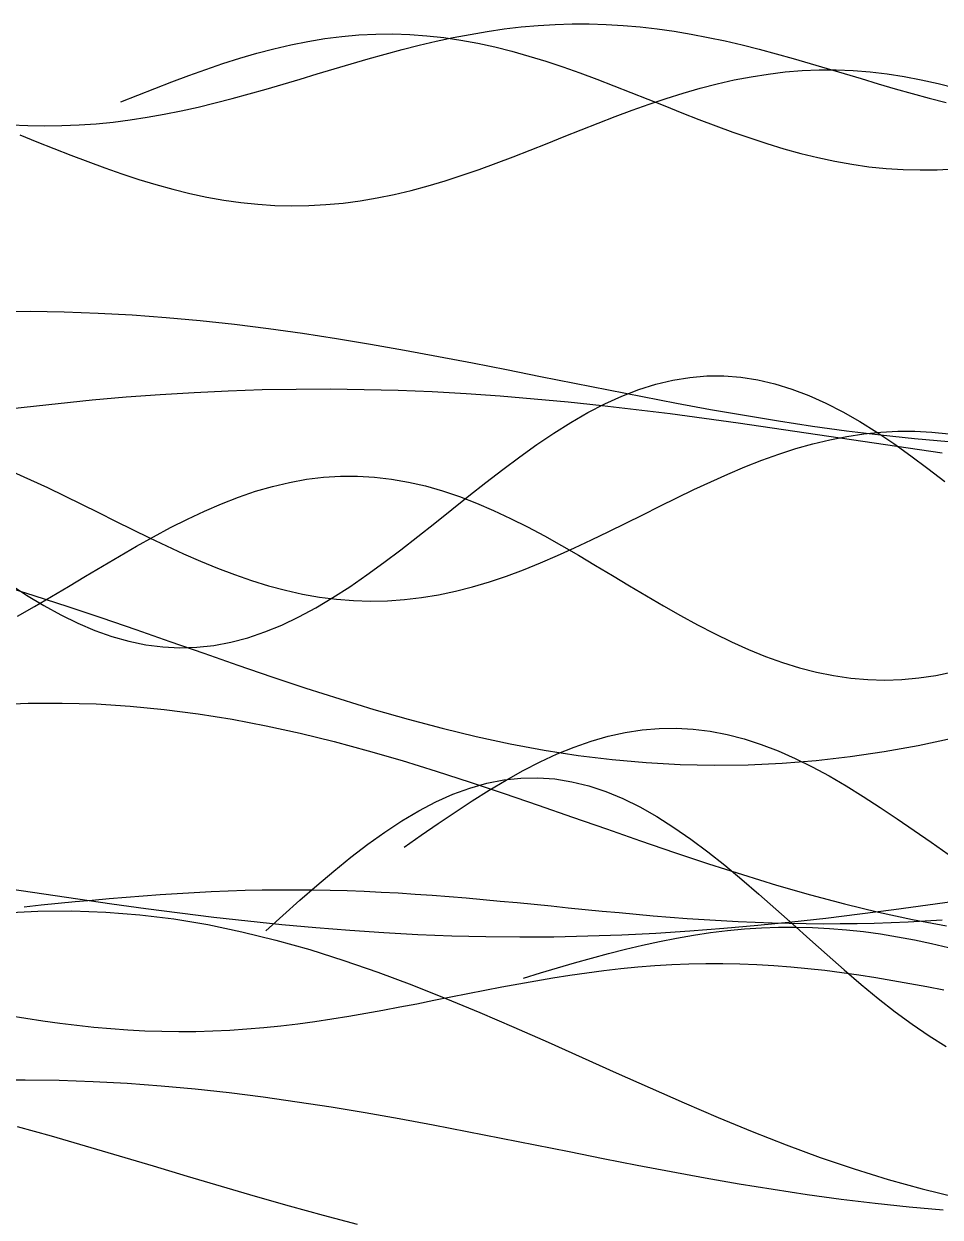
# Model space of a CAD drawing. Header units: metres. Extents: x -249 to 352, y -252 to 258.
# Drawn here: x -182.5 to -128.6, y 49.4 to 119.6 of the extents above; entities that cross this region are included whole.
import ezdxf

# ---------------------------------------------------------------- set-up
doc = ezdxf.new("R2010")
doc.units = ezdxf.units.M

msp = doc.modelspace()

# ---------------------------------------------------------------- linework, layer by layer
for p, q in [((-154.26, 119.31, -433.013), (-153.26, 119.428, -433.013)), ((-153.26, 119.428, -433.013), (-152.26, 119.518, -433.013)), ((-152.26, 119.518, -433.013), (-151.26, 119.578, -433.013)), ((-151.26, 119.578, -433.013), (-150.26, 119.61, -433.013)), ((-150.26, 119.61, -433.013), (-149.26, 119.611, -433.013)), ((-149.26, 119.611, -433.013), (-148.26, 119.582, -433.013)), ((-148.26, 119.582, -433.013), (-147.26, 119.524, -433.013)), ((-147.26, 119.524, -433.013), (-146.26, 119.436, -433.013)), ((-146.26, 119.436, -433.013), (-145.26, 119.32, -433.013)), ((-145.26, 119.32, -433.013), (-144.26, 119.178, -433.013)), ((-165.797, 118.582, -433.013), (-164.797, 118.746, -433.013)), ((-164.797, 118.746, -433.013), (-163.797, 118.872, -433.013)), ((-163.797, 118.872, -433.013), (-162.797, 118.959, -433.013)), ((-162.797, 118.959, -433.013), (-161.797, 119.008, -433.013)), ((-161.797, 119.008, -433.013), (-160.797, 119.016, -433.013)), ((-160.797, 119.016, -433.013), (-159.797, 118.984, -433.013)), ((-159.797, 118.984, -433.013), (-158.797, 118.913, -433.013)), ((-158.797, 118.913, -433.013), (-157.797, 118.803, -433.013)), ((-158.26, 118.585, -433.013), (-157.26, 118.801, -433.013)), ((-157.797, 118.803, -433.013), (-156.797, 118.655, -433.013)), ((-157.26, 118.801, -433.013), (-156.26, 118.995, -433.013)), ((-156.797, 118.655, -433.013), (-155.797, 118.47, -433.013)), ((-156.26, 118.995, -433.013), (-155.26, 119.165, -433.013)), ((-155.26, 119.165, -433.013), (-154.26, 119.31, -433.013)), ((-144.26, 119.178, -433.013), (-143.26, 119.009, -433.013)), ((-143.26, 119.009, -433.013), (-142.26, 118.817, -433.013)), ((-142.26, 118.817, -433.013), (-141.26, 118.603, -433.013)), ((-168.797, 117.887, -433.013), (-167.797, 118.151, -433.013)), ((-167.797, 118.151, -433.013), (-166.797, 118.383, -433.013)), ((-166.797, 118.383, -433.013), (-165.797, 118.582, -433.013)), ((-161.26, 117.828, -433.013), (-160.26, 118.096, -433.013)), ((-160.26, 118.096, -433.013), (-159.26, 118.349, -433.013)), ((-159.26, 118.349, -433.013), (-158.26, 118.585, -433.013)), ((-155.797, 118.47, -433.013), (-154.797, 118.252, -433.013)), ((-154.797, 118.252, -433.013), (-153.797, 118, -433.013)), ((-153.797, 118, -433.013), (-152.797, 117.719, -433.013)), ((-141.26, 118.603, -433.013), (-140.26, 118.369, -433.013)), ((-140.26, 118.369, -433.013), (-139.26, 118.117, -433.013)), ((-139.26, 118.117, -433.013), (-138.26, 117.85, -433.013)), ((-171.797, 116.935, -433.013), (-170.797, 117.276, -433.013)), ((-170.797, 117.276, -433.013), (-169.797, 117.594, -433.013)), ((-169.797, 117.594, -433.013), (-168.797, 117.887, -433.013)), ((-164.26, 116.964, -433.013), (-163.26, 117.259, -433.013)), ((-163.26, 117.259, -433.013), (-162.26, 117.549, -433.013)), ((-162.26, 117.549, -433.013), (-161.26, 117.828, -433.013)), ((-152.797, 117.719, -433.013), (-151.797, 117.411, -433.013)), ((-151.797, 117.411, -433.013), (-150.797, 117.08, -433.013)), ((-138.26, 117.85, -433.013), (-137.26, 117.571, -433.013)), ((-137.26, 117.571, -433.013), (-136.26, 117.283, -433.013)), ((-136.26, 117.283, -433.013), (-135.26, 116.987, -433.013)), ((-173.797, 116.2, -433.013), (-172.797, 116.575, -433.013)), ((-172.797, 116.575, -433.013), (-171.797, 116.935, -433.013)), ((-166.26, 116.365, -433.013), (-165.26, 116.664, -433.013)), ((-165.26, 116.664, -433.013), (-164.26, 116.964, -433.013)), ((-150.797, 117.08, -433.013), (-149.797, 116.727, -433.013)), ((-149.797, 116.727, -433.013), (-148.797, 116.358, -433.013)), ((-139.733, 116.504, -433.013), (-138.733, 116.661, -433.013)), ((-138.733, 116.661, -433.013), (-137.733, 116.78, -433.013)), ((-137.733, 116.78, -433.013), (-136.733, 116.861, -433.013)), ((-136.733, 116.861, -433.013), (-135.733, 116.903, -433.013)), ((-135.733, 116.903, -433.013), (-134.733, 116.905, -433.013)), ((-135.26, 116.987, -433.013), (-134.26, 116.688, -433.013)), ((-134.733, 116.905, -433.013), (-133.733, 116.866, -433.013)), ((-134.26, 116.688, -433.013), (-133.26, 116.388, -433.013)), ((-133.733, 116.866, -433.013), (-132.733, 116.788, -433.013)), ((-132.733, 116.788, -433.013), (-131.733, 116.672, -433.013)), ((-131.733, 116.672, -433.013), (-130.733, 116.518, -433.013)), ((-130.733, 116.518, -433.013), (-129.733, 116.327, -433.013)), ((-175.797, 115.417, -433.013), (-174.797, 115.812, -433.013)), ((-174.797, 115.812, -433.013), (-173.797, 116.2, -433.013)), ((-168.26, 115.776, -433.013), (-167.26, 116.067, -433.013)), ((-167.26, 116.067, -433.013), (-166.26, 116.365, -433.013)), ((-148.797, 116.358, -433.013), (-147.797, 115.975, -433.013)), ((-147.797, 115.975, -433.013), (-146.797, 115.582, -433.013)), ((-143.733, 115.537, -433.013), (-142.733, 115.825, -433.013)), ((-142.733, 115.825, -433.013), (-141.733, 116.083, -433.013)), ((-141.733, 116.083, -433.013), (-140.733, 116.311, -433.013)), ((-140.733, 116.311, -433.013), (-139.733, 116.504, -433.013)), ((-133.26, 116.388, -433.013), (-132.26, 116.091, -433.013)), ((-132.26, 116.091, -433.013), (-131.26, 115.799, -433.013)), ((-129.733, 116.327, -433.013), (-128.733, 116.103, -433.013)), ((-128.733, 116.103, -433.013), (-127.733, 115.846, -433.013)), ((-176.797, 115.018, -433.013), (-175.797, 115.417, -433.013)), ((-171.26, 114.962, -433.013), (-170.26, 115.22, -433.013)), ((-170.26, 115.22, -433.013), (-169.26, 115.492, -433.013)), ((-169.26, 115.492, -433.013), (-168.26, 115.776, -433.013)), ((-146.797, 115.582, -433.013), (-145.797, 115.184, -433.013)), ((-145.797, 115.184, -433.013), (-144.797, 114.784, -433.013)), ((-145.733, 114.885, -433.013), (-144.733, 115.223, -433.013)), ((-144.733, 115.223, -433.013), (-143.733, 115.537, -433.013)), ((-131.26, 115.799, -433.013), (-130.26, 115.514, -433.013)), ((-130.26, 115.514, -433.013), (-129.26, 115.241, -433.013)), ((-129.26, 115.241, -433.013), (-128.26, 114.982, -433.013)), ((-174.26, 114.296, -433.013), (-173.26, 114.497, -433.013)), ((-173.26, 114.497, -433.013), (-172.26, 114.72, -433.013)), ((-172.26, 114.72, -433.013), (-171.26, 114.962, -433.013)), ((-147.733, 114.155, -433.013), (-146.733, 114.528, -433.013)), ((-146.733, 114.528, -433.013), (-145.733, 114.885, -433.013)), ((-144.797, 114.784, -433.013), (-143.797, 114.387, -433.013)), ((-179.26, 113.667, -433.013), (-178.26, 113.737, -433.013)), ((-178.26, 113.737, -433.013), (-177.26, 113.836, -433.013)), ((-177.26, 113.836, -433.013), (-176.26, 113.964, -433.013)), ((-176.26, 113.964, -433.013), (-175.26, 114.117, -433.013)), ((-175.26, 114.117, -433.013), (-174.26, 114.296, -433.013)), ((-149.733, 113.375, -433.013), (-148.733, 113.769, -433.013)), ((-148.733, 113.769, -433.013), (-147.733, 114.155, -433.013)), ((-143.797, 114.387, -433.013), (-142.797, 113.995, -433.013)), ((-142.797, 113.995, -433.013), (-141.797, 113.614, -433.013)), ((-183.26, 113.681, -433.013), (-182.26, 113.633, -433.013)), ((-182.733, 113.075, -433.013), (-181.733, 112.675, -433.013)), ((-182.26, 113.633, -433.013), (-181.26, 113.614, -433.013)), ((-181.26, 113.614, -433.013), (-180.26, 113.625, -433.013)), ((-180.26, 113.625, -433.013), (-179.26, 113.667, -433.013)), ((-150.733, 112.976, -433.013), (-149.733, 113.375, -433.013)), ((-141.797, 113.614, -433.013), (-140.797, 113.248, -433.013)), ((-140.797, 113.248, -433.013), (-139.797, 112.898, -433.013)), ((-181.733, 112.675, -433.013), (-180.733, 112.278, -433.013)), ((-152.733, 112.18, -433.013), (-151.733, 112.576, -433.013)), ((-151.733, 112.576, -433.013), (-150.733, 112.976, -433.013)), ((-139.797, 112.898, -433.013), (-138.797, 112.57, -433.013)), ((-138.797, 112.57, -433.013), (-137.797, 112.267, -433.013)), ((-180.733, 112.278, -433.013), (-179.733, 111.887, -433.013)), ((-179.733, 111.887, -433.013), (-178.733, 111.506, -433.013)), ((-154.733, 111.413, -433.013), (-153.733, 111.791, -433.013)), ((-153.733, 111.791, -433.013), (-152.733, 112.18, -433.013)), ((-137.797, 112.267, -433.013), (-136.797, 111.99, -433.013)), ((-136.797, 111.99, -433.013), (-135.797, 111.744, -433.013)), ((-135.797, 111.744, -433.013), (-134.797, 111.531, -433.013)), ((-178.733, 111.506, -433.013), (-177.733, 111.139, -433.013)), ((-177.733, 111.139, -433.013), (-176.733, 110.789, -433.013)), ((-156.733, 110.706, -433.013), (-155.733, 111.05, -433.013)), ((-155.733, 111.05, -433.013), (-154.733, 111.413, -433.013)), ((-134.797, 111.531, -433.013), (-133.797, 111.353, -433.013)), ((-133.797, 111.353, -433.013), (-132.797, 111.211, -433.013)), ((-132.797, 111.211, -433.013), (-131.797, 111.107, -433.013)), ((-131.797, 111.107, -433.013), (-130.797, 111.043, -433.013)), ((-130.797, 111.043, -433.013), (-129.797, 111.018, -433.013)), ((-129.797, 111.018, -433.013), (-128.797, 111.033, -433.013)), ((-128.797, 111.033, -433.013), (-127.797, 111.088, -433.013)), ((-176.733, 110.789, -433.013), (-175.733, 110.461, -433.013)), ((-175.733, 110.461, -433.013), (-174.733, 110.158, -433.013)), ((-158.733, 110.087, -433.013), (-157.733, 110.384, -433.013)), ((-157.733, 110.384, -433.013), (-156.733, 110.706, -433.013)), ((-174.733, 110.158, -433.013), (-173.733, 109.882, -433.013)), ((-173.733, 109.882, -433.013), (-172.733, 109.636, -433.013)), ((-172.733, 109.636, -433.013), (-171.733, 109.423, -433.013)), ((-161.733, 109.375, -433.013), (-160.733, 109.58, -433.013)), ((-160.733, 109.58, -433.013), (-159.733, 109.818, -433.013)), ((-159.733, 109.818, -433.013), (-158.733, 110.087, -433.013)), ((-171.733, 109.423, -433.013), (-170.733, 109.244, -433.013)), ((-170.733, 109.244, -433.013), (-169.733, 109.102, -433.013)), ((-169.733, 109.102, -433.013), (-168.733, 108.999, -433.013)), ((-168.733, 108.999, -433.013), (-167.733, 108.934, -433.013)), ((-167.733, 108.934, -433.013), (-166.733, 108.909, -433.013)), ((-166.733, 108.909, -433.013), (-165.733, 108.924, -433.013)), ((-165.733, 108.924, -433.013), (-164.733, 108.979, -433.013)), ((-164.733, 108.979, -433.013), (-163.733, 109.073, -433.013)), ((-163.733, 109.073, -433.013), (-162.733, 109.206, -433.013)), ((-162.733, 109.206, -433.013), (-161.733, 109.375, -433.013)), ((-184.124, 102.698, -433.013), (-182.124, 102.706, -433.013)), ((-182.124, 102.706, -433.013), (-180.124, 102.675, -433.013)), ((-180.124, 102.675, -433.013), (-178.124, 102.603, -433.013)), ((-178.124, 102.603, -433.013), (-176.124, 102.493, -433.013)), ((-176.124, 102.493, -433.013), (-174.124, 102.345, -433.013)), ((-174.124, 102.345, -433.013), (-172.124, 102.161, -433.013)), ((-172.124, 102.161, -433.013), (-170.124, 101.942, -433.013)), ((-170.124, 101.942, -433.013), (-168.124, 101.691, -433.013)), ((-168.124, 101.691, -433.013), (-166.124, 101.41, -433.013)), ((-166.124, 101.41, -433.013), (-164.124, 101.102, -433.013)), ((-164.124, 101.102, -433.013), (-162.124, 100.77, -433.013)), ((-162.124, 100.77, -433.013), (-160.124, 100.417, -433.013)), ((-160.124, 100.417, -433.013), (-158.124, 100.048, -433.013)), ((-158.124, 100.048, -433.013), (-156.124, 99.665, -433.013)), ((-156.124, 99.665, -433.013), (-154.124, 99.272, -433.013)), ((-154.124, 99.272, -433.013), (-152.124, 98.874, -433.013)), ((-152.124, 98.874, -433.013), (-150.124, 98.474, -433.013)), ((-150.124, 98.474, -433.013), (-148.124, 98.077, -433.013)), ((-146.338, 98.101, -433.013), (-145.338, 98.415, -433.013)), ((-145.338, 98.415, -433.013), (-144.338, 98.655, -433.013)), ((-144.338, 98.655, -433.013), (-143.338, 98.817, -433.013)), ((-143.338, 98.817, -433.013), (-142.338, 98.9, -433.013)), ((-142.338, 98.9, -433.013), (-141.338, 98.903, -433.013)), ((-141.338, 98.903, -433.013), (-140.338, 98.826, -433.013)), ((-140.338, 98.826, -433.013), (-139.338, 98.67, -433.013)), ((-139.338, 98.67, -433.013), (-138.338, 98.437, -433.013)), ((-138.338, 98.437, -433.013), (-137.338, 98.129, -433.013)), ((-178.485, 97.489, -433.013), (-176.485, 97.664, -433.013)), ((-176.485, 97.664, -433.013), (-174.485, 97.813, -433.013)), ((-174.485, 97.813, -433.013), (-172.485, 97.935, -433.013)), ((-172.485, 97.935, -433.013), (-170.485, 98.03, -433.013)), ((-170.485, 98.03, -433.013), (-168.485, 98.096, -433.013)), ((-168.485, 98.096, -433.013), (-166.485, 98.132, -433.013)), ((-166.485, 98.132, -433.013), (-164.485, 98.138, -433.013)), ((-164.485, 98.138, -433.013), (-162.485, 98.114, -433.013)), ((-162.485, 98.114, -433.013), (-160.485, 98.061, -433.013)), ((-160.485, 98.061, -433.013), (-158.485, 97.978, -433.013)), ((-158.485, 97.978, -433.013), (-156.485, 97.867, -433.013)), ((-156.485, 97.867, -433.013), (-154.485, 97.729, -433.013)), ((-154.485, 97.729, -433.013), (-152.485, 97.565, -433.013)), ((-152.485, 97.565, -433.013), (-150.485, 97.376, -433.013)), ((-148.338, 97.261, -433.013), (-147.338, 97.715, -433.013)), ((-148.124, 98.077, -433.013), (-146.124, 97.686, -433.013)), ((-147.338, 97.715, -433.013), (-146.338, 98.101, -433.013)), ((-146.124, 97.686, -433.013), (-144.124, 97.305, -433.013)), ((-137.338, 98.129, -433.013), (-136.338, 97.748, -433.013)), ((-136.338, 97.748, -433.013), (-135.338, 97.299, -433.013)), ((-184.485, 96.833, -433.013), (-182.485, 97.072, -433.013)), ((-182.485, 97.072, -433.013), (-180.485, 97.291, -433.013)), ((-180.485, 97.291, -433.013), (-178.485, 97.489, -433.013)), ((-150.485, 97.376, -433.013), (-148.485, 97.166, -433.013)), ((-149.338, 96.743, -433.013), (-148.338, 97.261, -433.013)), ((-148.485, 97.166, -433.013), (-146.485, 96.935, -433.013)), ((-146.485, 96.935, -433.013), (-144.485, 96.686, -433.013)), ((-144.124, 97.305, -433.013), (-142.124, 96.938, -433.013)), ((-142.124, 96.938, -433.013), (-140.124, 96.589, -433.013)), ((-135.338, 97.299, -433.013), (-134.338, 96.786, -433.013)), ((-151.338, 95.539, -433.013), (-150.338, 96.167, -433.013)), ((-150.338, 96.167, -433.013), (-149.338, 96.743, -433.013)), ((-144.485, 96.686, -433.013), (-142.485, 96.421, -433.013)), ((-142.485, 96.421, -433.013), (-140.485, 96.144, -433.013)), ((-140.124, 96.589, -433.013), (-138.124, 96.26, -433.013)), ((-138.124, 96.26, -433.013), (-136.124, 95.957, -433.013)), ((-134.338, 96.786, -433.013), (-133.338, 96.215, -433.013)), ((-133.338, 96.215, -433.013), (-132.338, 95.591, -433.013)), ((-152.338, 94.864, -433.013), (-151.338, 95.539, -433.013)), ((-140.485, 96.144, -433.013), (-138.485, 95.857, -433.013)), ((-138.485, 95.857, -433.013), (-136.485, 95.563, -433.013)), ((-136.485, 95.563, -433.013), (-134.485, 95.264, -433.013)), ((-136.124, 95.957, -433.013), (-134.124, 95.681, -433.013)), ((-134.124, 95.681, -433.013), (-132.124, 95.435, -433.013)), ((-134.108, 95.346, -433.013), (-133.108, 95.496, -433.013)), ((-133.108, 95.496, -433.013), (-132.108, 95.597, -433.013)), ((-132.338, 95.591, -433.013), (-131.338, 94.919, -433.013)), ((-132.108, 95.597, -433.013), (-131.108, 95.649, -433.013)), ((-131.108, 95.649, -433.013), (-130.108, 95.651, -433.013)), ((-130.108, 95.651, -433.013), (-129.108, 95.603, -433.013)), ((-129.108, 95.603, -433.013), (-128.108, 95.506, -433.013)), ((-153.338, 94.15, -433.013), (-152.338, 94.864, -433.013)), ((-137.108, 94.625, -433.013), (-136.108, 94.909, -433.013)), ((-136.108, 94.909, -433.013), (-135.108, 95.15, -433.013)), ((-135.108, 95.15, -433.013), (-134.108, 95.346, -433.013)), ((-134.485, 95.264, -433.013), (-132.485, 94.964, -433.013)), ((-132.485, 94.964, -433.013), (-130.485, 94.666, -433.013)), ((-132.124, 95.435, -433.013), (-130.124, 95.222, -433.013)), ((-131.338, 94.919, -433.013), (-130.338, 94.208, -433.013)), ((-130.124, 95.222, -433.013), (-128.124, 95.043, -433.013)), ((-154.338, 93.404, -433.013), (-153.338, 94.15, -433.013)), ((-139.108, 93.941, -433.013), (-138.108, 94.301, -433.013)), ((-138.108, 94.301, -433.013), (-137.108, 94.625, -433.013)), ((-130.485, 94.666, -433.013), (-128.485, 94.373, -433.013)), ((-130.338, 94.208, -433.013), (-129.338, 93.464, -433.013)), ((-155.338, 92.632, -433.013), (-154.338, 93.404, -433.013)), ((-141.108, 93.127, -433.013), (-140.108, 93.549, -433.013)), ((-140.108, 93.549, -433.013), (-139.108, 93.941, -433.013)), ((-129.338, 93.464, -433.013), (-128.338, 92.694, -433.013)), ((-183.108, 93.234, -433.013), (-182.108, 92.793, -433.013)), ((-182.108, 92.793, -433.013), (-181.108, 92.331, -433.013)), ((-166.875, 92.644, -433.013), (-165.875, 92.823, -433.013)), ((-165.875, 92.823, -433.013), (-164.875, 92.945, -433.013)), ((-164.875, 92.945, -433.013), (-163.875, 93.007, -433.013)), ((-163.875, 93.007, -433.013), (-162.875, 93.009, -433.013)), ((-162.875, 93.009, -433.013), (-161.875, 92.952, -433.013)), ((-161.875, 92.952, -433.013), (-160.875, 92.835, -433.013)), ((-160.875, 92.835, -433.013), (-159.875, 92.66, -433.013)), ((-159.875, 92.66, -433.013), (-158.875, 92.429, -433.013)), ((-143.108, 92.214, -433.013), (-142.108, 92.681, -433.013)), ((-142.108, 92.681, -433.013), (-141.108, 93.127, -433.013)), ((-181.108, 92.331, -433.013), (-180.108, 91.853, -433.013)), ((-169.875, 91.778, -433.013), (-168.875, 92.118, -433.013)), ((-168.875, 92.118, -433.013), (-167.875, 92.408, -433.013)), ((-167.875, 92.408, -433.013), (-166.875, 92.644, -433.013)), ((-158.875, 92.429, -433.013), (-157.875, 92.143, -433.013)), ((-157.875, 92.143, -433.013), (-156.875, 91.807, -433.013)), ((-156.338, 91.844, -433.013), (-155.338, 92.632, -433.013)), ((-144.108, 91.732, -433.013), (-143.108, 92.214, -433.013)), ((-180.108, 91.853, -433.013), (-179.108, 91.362, -433.013)), ((-179.108, 91.362, -433.013), (-178.108, 90.864, -433.013)), ((-171.875, 90.958, -433.013), (-170.875, 91.389, -433.013)), ((-170.875, 91.389, -433.013), (-169.875, 91.778, -433.013)), ((-157.338, 91.046, -433.013), (-156.338, 91.844, -433.013)), ((-156.875, 91.807, -433.013), (-155.875, 91.422, -433.013)), ((-155.875, 91.422, -433.013), (-154.875, 90.993, -433.013)), ((-145.108, 91.239, -433.013), (-144.108, 91.732, -433.013)), ((-178.108, 90.864, -433.013), (-177.108, 90.365, -433.013)), ((-172.875, 90.486, -433.013), (-171.875, 90.958, -433.013)), ((-158.338, 90.247, -433.013), (-157.338, 91.046, -433.013)), ((-154.875, 90.993, -433.013), (-153.875, 90.525, -433.013)), ((-147.108, 90.241, -433.013), (-146.108, 90.74, -433.013)), ((-146.108, 90.74, -433.013), (-145.108, 91.239, -433.013)), ((-177.108, 90.365, -433.013), (-176.108, 89.868, -433.013)), ((-176.108, 89.868, -433.013), (-175.108, 89.379, -433.013)), ((-174.875, 89.445, -433.013), (-173.875, 89.98, -433.013)), ((-173.875, 89.98, -433.013), (-172.875, 90.486, -433.013)), ((-159.338, 89.454, -433.013), (-158.338, 90.247, -433.013)), ((-153.875, 90.525, -433.013), (-152.875, 90.022, -433.013)), ((-152.875, 90.022, -433.013), (-151.875, 89.488, -433.013)), ((-148.108, 89.746, -433.013), (-147.108, 90.241, -433.013)), ((-175.875, 88.885, -433.013), (-174.875, 89.445, -433.013)), ((-175.108, 89.379, -433.013), (-174.108, 88.903, -433.013)), ((-160.338, 88.676, -433.013), (-159.338, 89.454, -433.013)), ((-151.875, 89.488, -433.013), (-150.875, 88.93, -433.013)), ((-150.108, 88.787, -433.013), (-149.108, 89.259, -433.013)), ((-149.108, 89.259, -433.013), (-148.108, 89.746, -433.013)), ((-176.875, 88.306, -433.013), (-175.875, 88.885, -433.013)), ((-174.108, 88.903, -433.013), (-173.108, 88.444, -433.013)), ((-173.108, 88.444, -433.013), (-172.108, 88.007, -433.013)), ((-161.338, 87.92, -433.013), (-160.338, 88.676, -433.013)), ((-151.108, 88.333, -433.013), (-150.108, 88.787, -433.013)), ((-150.875, 88.93, -433.013), (-149.875, 88.353, -433.013)), ((-177.875, 87.715, -433.013), (-176.875, 88.306, -433.013)), ((-172.108, 88.007, -433.013), (-171.108, 87.597, -433.013)), ((-162.338, 87.194, -433.013), (-161.338, 87.92, -433.013)), ((-153.108, 87.5, -433.013), (-152.108, 87.903, -433.013)), ((-152.108, 87.903, -433.013), (-151.108, 88.333, -433.013)), ((-149.875, 88.353, -433.013), (-148.875, 87.762, -433.013)), ((-148.875, 87.762, -433.013), (-147.875, 87.164, -433.013)), ((-179.875, 86.517, -433.013), (-178.875, 87.117, -433.013)), ((-178.875, 87.117, -433.013), (-177.875, 87.715, -433.013)), ((-171.108, 87.597, -433.013), (-170.108, 87.218, -433.013)), ((-170.108, 87.218, -433.013), (-169.108, 86.872, -433.013)), ((-163.338, 86.506, -433.013), (-162.338, 87.194, -433.013)), ((-155.108, 86.793, -433.013), (-154.108, 87.129, -433.013)), ((-154.108, 87.129, -433.013), (-153.108, 87.5, -433.013)), ((-147.875, 87.164, -433.013), (-146.875, 86.565, -433.013)), ((-183.91, 86.607, -433.013), (-181.91, 85.99, -433.013)), ((-183.338, 86.673, -433.013), (-182.338, 86.016, -433.013)), ((-180.875, 85.923, -433.013), (-179.875, 86.517, -433.013)), ((-169.108, 86.872, -433.013), (-168.108, 86.565, -433.013)), ((-168.108, 86.565, -433.013), (-167.108, 86.299, -433.013)), ((-164.338, 85.861, -433.013), (-163.338, 86.506, -433.013)), ((-157.108, 86.239, -433.013), (-156.108, 86.495, -433.013)), ((-156.108, 86.495, -433.013), (-155.108, 86.793, -433.013)), ((-146.875, 86.565, -433.013), (-145.875, 85.97, -433.013)), ((-182.338, 86.016, -433.013), (-181.338, 85.409, -433.013)), ((-181.91, 85.99, -433.013), (-179.91, 85.344, -433.013)), ((-181.875, 85.339, -433.013), (-180.875, 85.923, -433.013)), ((-167.108, 86.299, -433.013), (-166.108, 86.076, -433.013)), ((-166.108, 86.076, -433.013), (-165.108, 85.898, -433.013)), ((-165.338, 85.267, -433.013), (-164.338, 85.861, -433.013)), ((-165.108, 85.898, -433.013), (-164.108, 85.769, -433.013)), ((-164.108, 85.769, -433.013), (-163.108, 85.688, -433.013)), ((-163.108, 85.688, -433.013), (-162.108, 85.657, -433.013)), ((-162.108, 85.657, -433.013), (-161.108, 85.676, -433.013)), ((-161.108, 85.676, -433.013), (-160.108, 85.744, -433.013)), ((-160.108, 85.744, -433.013), (-159.108, 85.862, -433.013)), ((-159.108, 85.862, -433.013), (-158.108, 86.027, -433.013)), ((-158.108, 86.027, -433.013), (-157.108, 86.239, -433.013)), ((-145.875, 85.97, -433.013), (-144.875, 85.385, -433.013)), ((-182.875, 84.772, -433.013), (-181.875, 85.339, -433.013)), ((-181.338, 85.409, -433.013), (-180.338, 84.857, -433.013)), ((-179.91, 85.344, -433.013), (-177.91, 84.673, -433.013)), ((-166.338, 84.729, -433.013), (-165.338, 85.267, -433.013)), ((-144.875, 85.385, -433.013), (-143.875, 84.817, -433.013)), ((-180.338, 84.857, -433.013), (-179.338, 84.365, -433.013)), ((-179.338, 84.365, -433.013), (-178.338, 83.939, -433.013)), ((-177.91, 84.673, -433.013), (-175.91, 83.987, -433.013)), ((-168.338, 83.844, -433.013), (-167.338, 84.253, -433.013)), ((-167.338, 84.253, -433.013), (-166.338, 84.729, -433.013)), ((-143.875, 84.817, -433.013), (-142.875, 84.27, -433.013)), ((-142.875, 84.27, -433.013), (-141.875, 83.752, -433.013)), ((-178.338, 83.939, -433.013), (-177.338, 83.582, -433.013)), ((-177.338, 83.582, -433.013), (-176.338, 83.298, -433.013)), ((-175.91, 83.987, -433.013), (-173.91, 83.29, -433.013)), ((-169.338, 83.505, -433.013), (-168.338, 83.844, -433.013)), ((-141.875, 83.752, -433.013), (-140.875, 83.265, -433.013)), ((-176.338, 83.298, -433.013), (-175.338, 83.091, -433.013)), ((-175.338, 83.091, -433.013), (-174.338, 82.962, -433.013)), ((-174.338, 82.962, -433.013), (-173.338, 82.912, -433.013)), ((-173.91, 83.29, -433.013), (-171.91, 82.59, -433.013)), ((-173.338, 82.912, -433.013), (-172.338, 82.942, -433.013)), ((-172.338, 82.942, -433.013), (-171.338, 83.052, -433.013)), ((-171.338, 83.052, -433.013), (-170.338, 83.24, -433.013)), ((-170.338, 83.24, -433.013), (-169.338, 83.505, -433.013)), ((-140.875, 83.265, -433.013), (-139.875, 82.816, -433.013)), ((-171.91, 82.59, -433.013), (-169.91, 81.894, -433.013)), ((-139.875, 82.816, -433.013), (-138.875, 82.41, -433.013)), ((-138.875, 82.41, -433.013), (-137.875, 82.049, -433.013)), ((-169.91, 81.894, -433.013), (-167.91, 81.21, -433.013)), ((-137.875, 82.049, -433.013), (-136.875, 81.737, -433.013)), ((-136.875, 81.737, -433.013), (-135.875, 81.479, -433.013)), ((-135.875, 81.479, -433.013), (-134.875, 81.276, -433.013)), ((-128.875, 81.292, -433.013), (-127.875, 81.5, -433.013)), ((-167.91, 81.21, -433.013), (-165.91, 80.543, -433.013)), ((-134.875, 81.276, -433.013), (-133.875, 81.13, -433.013)), ((-133.875, 81.13, -433.013), (-132.875, 81.043, -433.013)), ((-132.875, 81.043, -433.013), (-131.875, 81.016, -433.013)), ((-131.875, 81.016, -433.013), (-130.875, 81.048, -433.013)), ((-130.875, 81.048, -433.013), (-129.875, 81.141, -433.013)), ((-129.875, 81.141, -433.013), (-128.875, 81.292, -433.013)), ((-165.91, 80.543, -433.013), (-163.91, 79.901, -433.013)), ((-184.245, 79.566, -433.013), (-182.245, 79.65, -433.013)), ((-182.245, 79.65, -433.013), (-180.245, 79.665, -433.013)), ((-180.245, 79.665, -433.013), (-178.245, 79.609, -433.013)), ((-178.245, 79.609, -433.013), (-176.245, 79.485, -433.013)), ((-176.245, 79.485, -433.013), (-174.245, 79.292, -433.013)), ((-163.91, 79.901, -433.013), (-161.91, 79.29, -433.013)), ((-174.245, 79.292, -433.013), (-172.245, 79.033, -433.013)), ((-172.245, 79.033, -433.013), (-170.245, 78.71, -433.013)), ((-170.245, 78.71, -433.013), (-168.245, 78.327, -433.013)), ((-161.91, 79.29, -433.013), (-159.91, 78.716, -433.013)), ((-159.91, 78.716, -433.013), (-157.91, 78.184, -433.013)), ((-168.245, 78.327, -433.013), (-166.245, 77.888, -433.013)), ((-157.91, 78.184, -433.013), (-155.91, 77.701, -433.013)), ((-148.142, 77.708, -433.013), (-147.142, 77.928, -433.013)), ((-147.142, 77.928, -433.013), (-146.142, 78.082, -433.013)), ((-146.142, 78.082, -433.013), (-145.142, 78.166, -433.013)), ((-145.142, 78.166, -433.013), (-144.142, 78.18, -433.013)), ((-144.142, 78.18, -433.013), (-143.142, 78.125, -433.013)), ((-143.142, 78.125, -433.013), (-142.142, 78, -433.013)), ((-142.142, 78, -433.013), (-141.142, 77.807, -433.013)), ((-166.245, 77.888, -433.013), (-164.245, 77.396, -433.013)), ((-164.245, 77.396, -433.013), (-162.245, 76.857, -433.013)), ((-155.91, 77.701, -433.013), (-153.91, 77.271, -433.013)), ((-153.91, 77.271, -433.013), (-151.91, 76.898, -433.013)), ((-150.142, 77.074, -433.013), (-149.142, 77.422, -433.013)), ((-149.142, 77.422, -433.013), (-148.142, 77.708, -433.013)), ((-141.142, 77.807, -433.013), (-140.142, 77.548, -433.013)), ((-140.142, 77.548, -433.013), (-139.142, 77.226, -433.013)), ((-139.142, 77.226, -433.013), (-138.142, 76.843, -433.013)), ((-129.91, 77.173, -433.013), (-127.91, 77.589, -433.013)), ((-162.245, 76.857, -433.013), (-160.245, 76.276, -433.013)), ((-152.142, 76.205, -433.013), (-151.142, 76.667, -433.013)), ((-151.91, 76.898, -433.013), (-149.91, 76.586, -433.013)), ((-151.142, 76.667, -433.013), (-150.142, 77.074, -433.013)), ((-149.91, 76.586, -433.013), (-147.91, 76.337, -433.013)), ((-138.142, 76.843, -433.013), (-137.142, 76.403, -433.013)), ((-135.91, 76.286, -433.013), (-133.91, 76.518, -433.013)), ((-133.91, 76.518, -433.013), (-131.91, 76.814, -433.013)), ((-131.91, 76.814, -433.013), (-129.91, 77.173, -433.013)), ((-160.245, 76.276, -433.013), (-158.245, 75.659, -433.013)), ((-153.142, 75.693, -433.013), (-152.142, 76.205, -433.013)), ((-147.91, 76.337, -433.013), (-145.91, 76.156, -433.013)), ((-145.91, 76.156, -433.013), (-143.91, 76.043, -433.013)), ((-143.91, 76.043, -433.013), (-141.91, 75.999, -433.013)), ((-141.91, 75.999, -433.013), (-139.91, 76.026, -433.013)), ((-139.91, 76.026, -433.013), (-137.91, 76.122, -433.013)), ((-137.91, 76.122, -433.013), (-135.91, 76.286, -433.013)), ((-137.142, 76.403, -433.013), (-136.142, 75.912, -433.013)), ((-136.142, 75.912, -433.013), (-135.142, 75.373, -433.013)), ((-158.245, 75.659, -433.013), (-156.245, 75.013, -433.013)), ((-155.267, 74.945, -433.013), (-154.267, 75.142, -433.013)), ((-155.142, 74.539, -433.013), (-154.142, 75.136, -433.013)), ((-154.267, 75.142, -433.013), (-153.267, 75.25, -433.013)), ((-154.142, 75.136, -433.013), (-153.142, 75.693, -433.013)), ((-153.267, 75.25, -433.013), (-152.267, 75.269, -433.013)), ((-152.267, 75.269, -433.013), (-151.267, 75.198, -433.013)), ((-151.267, 75.198, -433.013), (-150.267, 75.037, -433.013)), ((-135.142, 75.373, -433.013), (-134.142, 74.792, -433.013)), ((-157.267, 74.294, -433.013), (-156.267, 74.661, -433.013)), ((-156.267, 74.661, -433.013), (-155.267, 74.945, -433.013)), ((-156.245, 75.013, -433.013), (-154.245, 74.343, -433.013)), ((-156.142, 73.909, -433.013), (-155.142, 74.539, -433.013)), ((-150.267, 75.037, -433.013), (-149.267, 74.79, -433.013)), ((-149.267, 74.79, -433.013), (-148.267, 74.457, -433.013)), ((-148.267, 74.457, -433.013), (-147.267, 74.042, -433.013)), ((-134.142, 74.792, -433.013), (-133.142, 74.175, -433.013)), ((-159.267, 73.323, -433.013), (-158.267, 73.846, -433.013)), ((-158.267, 73.846, -433.013), (-157.267, 74.294, -433.013)), ((-157.142, 73.252, -433.013), (-156.142, 73.909, -433.013)), ((-154.245, 74.343, -433.013), (-152.245, 73.656, -433.013)), ((-147.267, 74.042, -433.013), (-146.267, 73.549, -433.013)), ((-133.142, 74.175, -433.013), (-132.142, 73.528, -433.013)), ((-160.267, 72.729, -433.013), (-159.267, 73.323, -433.013)), ((-158.142, 72.574, -433.013), (-157.142, 73.252, -433.013)), ((-152.245, 73.656, -433.013), (-150.245, 72.959, -433.013)), ((-146.267, 73.549, -433.013), (-145.267, 72.984, -433.013)), ((-132.142, 73.528, -433.013), (-131.142, 72.858, -433.013)), ((-161.267, 72.071, -433.013), (-160.267, 72.729, -433.013)), ((-159.142, 71.882, -433.013), (-158.142, 72.574, -433.013)), ((-150.245, 72.959, -433.013), (-148.245, 72.259, -433.013)), ((-145.267, 72.984, -433.013), (-144.267, 72.352, -433.013)), ((-144.267, 72.352, -433.013), (-143.267, 71.659, -433.013)), ((-131.142, 72.858, -433.013), (-130.142, 72.171, -433.013)), ((-162.267, 71.355, -433.013), (-161.267, 72.071, -433.013)), ((-160.142, 71.183, -433.013), (-159.142, 71.882, -433.013)), ((-148.245, 72.259, -433.013), (-146.245, 71.564, -433.013)), ((-143.267, 71.659, -433.013), (-142.267, 70.912, -433.013)), ((-130.142, 72.171, -433.013), (-129.142, 71.474, -433.013)), ((-163.267, 70.588, -433.013), (-162.267, 71.355, -433.013)), ((-146.245, 71.564, -433.013), (-144.245, 70.879, -433.013)), ((-142.267, 70.912, -433.013), (-141.267, 70.119, -433.013)), ((-129.142, 71.474, -433.013), (-128.142, 70.775, -433.013)), ((-164.267, 69.778, -433.013), (-163.267, 70.588, -433.013)), ((-144.245, 70.879, -433.013), (-142.245, 70.212, -433.013)), ((-142.245, 70.212, -433.013), (-140.245, 69.57, -433.013)), ((-165.267, 68.933, -433.013), (-164.267, 69.778, -433.013)), ((-141.267, 70.119, -433.013), (-140.267, 69.288, -433.013)), ((-140.245, 69.57, -433.013), (-138.245, 68.959, -433.013)), ((-166.267, 68.061, -433.013), (-165.267, 68.933, -433.013)), ((-140.267, 69.288, -433.013), (-139.267, 68.426, -433.013)), ((-138.245, 68.959, -433.013), (-136.245, 68.385, -433.013)), ((-183.331, 68.733, -433.013), (-181.331, 68.435, -433.013)), ((-181.331, 68.435, -433.013), (-179.331, 68.142, -433.013)), ((-179.331, 68.142, -433.013), (-177.331, 67.856, -433.013)), ((-178.494, 68.073, -433.013), (-177.494, 68.164, -433.013)), ((-177.494, 68.164, -433.013), (-176.494, 68.249, -433.013)), ((-176.494, 68.249, -433.013), (-175.494, 68.328, -433.013)), ((-175.494, 68.328, -433.013), (-174.494, 68.401, -433.013)), ((-174.494, 68.401, -433.013), (-173.494, 68.467, -433.013)), ((-173.494, 68.467, -433.013), (-172.494, 68.526, -433.013)), ((-172.494, 68.526, -433.013), (-171.494, 68.575, -433.013)), ((-171.494, 68.575, -433.013), (-170.494, 68.616, -433.013)), ((-170.494, 68.616, -433.013), (-169.494, 68.648, -433.013)), ((-169.494, 68.648, -433.013), (-168.494, 68.67, -433.013)), ((-168.494, 68.67, -433.013), (-167.494, 68.682, -433.013)), ((-167.494, 68.682, -433.013), (-166.494, 68.684, -433.013)), ((-166.494, 68.684, -433.013), (-165.494, 68.676, -433.013)), ((-165.494, 68.676, -433.013), (-164.494, 68.658, -433.013)), ((-164.494, 68.658, -433.013), (-163.494, 68.63, -433.013)), ((-163.494, 68.63, -433.013), (-162.494, 68.593, -433.013)), ((-162.494, 68.593, -433.013), (-161.494, 68.547, -433.013)), ((-161.494, 68.547, -433.013), (-160.494, 68.493, -433.013)), ((-160.494, 68.493, -433.013), (-159.494, 68.43, -433.013)), ((-159.494, 68.43, -433.013), (-158.494, 68.36, -433.013)), ((-158.494, 68.36, -433.013), (-157.494, 68.283, -433.013)), ((-157.494, 68.283, -433.013), (-156.494, 68.2, -433.013)), ((-156.494, 68.2, -433.013), (-155.494, 68.111, -433.013)), ((-155.494, 68.111, -433.013), (-154.494, 68.019, -433.013)), ((-139.267, 68.426, -433.013), (-138.267, 67.543, -433.013)), ((-136.245, 68.385, -433.013), (-134.245, 67.853, -433.013)), ((-183.676, 67.315, -433.013), (-181.676, 67.424, -433.013)), ((-182.494, 67.684, -433.013), (-181.494, 67.784, -433.013)), ((-181.676, 67.424, -433.013), (-179.676, 67.443, -433.013)), ((-181.494, 67.784, -433.013), (-180.494, 67.883, -433.013)), ((-180.494, 67.883, -433.013), (-179.494, 67.98, -433.013)), ((-179.676, 67.443, -433.013), (-177.676, 67.371, -433.013)), ((-179.494, 67.98, -433.013), (-178.494, 68.073, -433.013)), ((-177.331, 67.856, -433.013), (-175.331, 67.581, -433.013)), ((-175.331, 67.581, -433.013), (-173.331, 67.319, -433.013)), ((-167.267, 67.171, -433.013), (-166.267, 68.061, -433.013)), ((-154.494, 68.019, -433.013), (-153.494, 67.923, -433.013)), ((-153.494, 67.923, -433.013), (-152.494, 67.825, -433.013)), ((-152.494, 67.825, -433.013), (-151.494, 67.726, -433.013)), ((-151.494, 67.726, -433.013), (-150.494, 67.626, -433.013)), ((-150.494, 67.626, -433.013), (-149.494, 67.526, -433.013)), ((-149.494, 67.526, -433.013), (-148.494, 67.429, -433.013)), ((-148.494, 67.429, -433.013), (-147.494, 67.333, -433.013)), ((-138.267, 67.543, -433.013), (-137.267, 66.647, -433.013)), ((-134.245, 67.853, -433.013), (-132.245, 67.37, -433.013)), ((-133.331, 67.257, -433.013), (-131.331, 67.515, -433.013)), ((-131.331, 67.515, -433.013), (-129.331, 67.787, -433.013)), ((-129.331, 67.787, -433.013), (-127.331, 68.07, -433.013)), ((-177.676, 67.371, -433.013), (-175.676, 67.211, -433.013)), ((-175.676, 67.211, -433.013), (-173.676, 66.963, -433.013)), ((-173.676, 66.963, -433.013), (-171.676, 66.63, -433.013)), ((-173.331, 67.319, -433.013), (-171.331, 67.073, -433.013)), ((-171.331, 67.073, -433.013), (-169.331, 66.845, -433.013)), ((-169.331, 66.845, -433.013), (-167.331, 66.638, -433.013)), ((-168.267, 66.273, -433.013), (-167.267, 67.171, -433.013)), ((-147.494, 67.333, -433.013), (-146.494, 67.242, -433.013)), ((-146.494, 67.242, -433.013), (-145.494, 67.154, -433.013)), ((-145.494, 67.154, -433.013), (-144.494, 67.072, -433.013)), ((-144.494, 67.072, -433.013), (-143.494, 66.996, -433.013)), ((-143.494, 66.996, -433.013), (-142.494, 66.927, -433.013)), ((-142.494, 66.927, -433.013), (-141.494, 66.866, -433.013)), ((-141.494, 66.866, -433.013), (-140.494, 66.813, -433.013)), ((-140.494, 66.813, -433.013), (-139.494, 66.768, -433.013)), ((-139.494, 66.768, -433.013), (-138.494, 66.732, -433.013)), ((-139.331, 66.59, -433.013), (-137.331, 66.792, -433.013)), ((-138.494, 66.732, -433.013), (-137.494, 66.707, -433.013)), ((-137.494, 66.707, -433.013), (-136.494, 66.69, -433.013)), ((-137.331, 66.792, -433.013), (-135.331, 67.015, -433.013)), ((-136.494, 66.69, -433.013), (-135.494, 66.684, -433.013)), ((-135.494, 66.684, -433.013), (-134.494, 66.688, -433.013)), ((-135.331, 67.015, -433.013), (-133.331, 67.257, -433.013)), ((-134.494, 66.688, -433.013), (-133.494, 66.702, -433.013)), ((-133.494, 66.702, -433.013), (-132.494, 66.725, -433.013)), ((-132.494, 66.725, -433.013), (-131.494, 66.758, -433.013)), ((-132.245, 67.37, -433.013), (-130.245, 66.94, -433.013)), ((-131.494, 66.758, -433.013), (-130.494, 66.801, -433.013)), ((-130.494, 66.801, -433.013), (-129.494, 66.852, -433.013)), ((-130.245, 66.94, -433.013), (-128.245, 66.567, -433.013)), ((-129.494, 66.852, -433.013), (-128.494, 66.911, -433.013)), ((-171.676, 66.63, -433.013), (-169.676, 66.215, -433.013)), ((-169.676, 66.215, -433.013), (-167.676, 65.723, -433.013)), ((-167.331, 66.638, -433.013), (-165.331, 66.454, -433.013)), ((-165.331, 66.454, -433.013), (-163.331, 66.294, -433.013)), ((-163.331, 66.294, -433.013), (-161.331, 66.16, -433.013)), ((-161.331, 66.16, -433.013), (-159.331, 66.054, -433.013)), ((-159.331, 66.054, -433.013), (-157.331, 65.976, -433.013)), ((-157.331, 65.976, -433.013), (-155.331, 65.927, -433.013)), ((-149.331, 65.961, -433.013), (-147.331, 66.032, -433.013)), ((-147.331, 66.032, -433.013), (-145.331, 66.131, -433.013)), ((-145.331, 66.131, -433.013), (-143.331, 66.258, -433.013)), ((-144.116, 65.839, -433.013), (-143.116, 66.013, -433.013)), ((-143.331, 66.258, -433.013), (-141.331, 66.412, -433.013)), ((-143.116, 66.013, -433.013), (-142.116, 66.163, -433.013)), ((-142.116, 66.163, -433.013), (-141.116, 66.285, -433.013)), ((-141.331, 66.412, -433.013), (-139.331, 66.59, -433.013)), ((-141.116, 66.285, -433.013), (-140.116, 66.38, -433.013)), ((-140.116, 66.38, -433.013), (-139.116, 66.445, -433.013)), ((-139.116, 66.445, -433.013), (-138.116, 66.481, -433.013)), ((-138.116, 66.481, -433.013), (-137.116, 66.488, -433.013)), ((-137.267, 66.647, -433.013), (-136.267, 65.748, -433.013)), ((-137.116, 66.488, -433.013), (-136.116, 66.464, -433.013)), ((-136.116, 66.464, -433.013), (-135.116, 66.411, -433.013)), ((-135.116, 66.411, -433.013), (-134.116, 66.328, -433.013)), ((-134.116, 66.328, -433.013), (-133.116, 66.217, -433.013)), ((-133.116, 66.217, -433.013), (-132.116, 66.079, -433.013)), ((-132.116, 66.079, -433.013), (-131.116, 65.914, -433.013)), ((-167.676, 65.723, -433.013), (-165.676, 65.158, -433.013)), ((-155.331, 65.927, -433.013), (-153.331, 65.909, -433.013)), ((-153.331, 65.909, -433.013), (-151.331, 65.92, -433.013)), ((-151.331, 65.92, -433.013), (-149.331, 65.961, -433.013)), ((-147.116, 65.183, -433.013), (-146.116, 65.422, -433.013)), ((-146.116, 65.422, -433.013), (-145.116, 65.641, -433.013)), ((-145.116, 65.641, -433.013), (-144.116, 65.839, -433.013)), ((-136.267, 65.748, -433.013), (-135.267, 64.853, -433.013)), ((-131.116, 65.914, -433.013), (-130.116, 65.726, -433.013)), ((-130.116, 65.726, -433.013), (-129.116, 65.515, -433.013)), ((-129.116, 65.515, -433.013), (-128.116, 65.284, -433.013)), ((-165.676, 65.158, -433.013), (-163.676, 64.526, -433.013)), ((-150.116, 64.376, -433.013), (-149.116, 64.657, -433.013)), ((-149.116, 64.657, -433.013), (-148.116, 64.927, -433.013)), ((-148.116, 64.927, -433.013), (-147.116, 65.183, -433.013)), ((-135.267, 64.853, -433.013), (-134.267, 63.973, -433.013)), ((-163.676, 64.526, -433.013), (-161.676, 63.833, -433.013)), ((-152.116, 63.788, -433.013), (-151.116, 64.085, -433.013)), ((-151.116, 64.085, -433.013), (-150.116, 64.376, -433.013)), ((-149.387, 63.803, -433.013), (-148.387, 63.932, -433.013)), ((-148.387, 63.932, -433.013), (-147.387, 64.046, -433.013)), ((-147.387, 64.046, -433.013), (-146.387, 64.142, -433.013)), ((-146.387, 64.142, -433.013), (-145.387, 64.221, -433.013)), ((-145.387, 64.221, -433.013), (-144.387, 64.281, -433.013)), ((-144.387, 64.281, -433.013), (-143.387, 64.321, -433.013)), ((-143.387, 64.321, -433.013), (-142.387, 64.342, -433.013)), ((-142.387, 64.342, -433.013), (-141.387, 64.343, -433.013)), ((-141.387, 64.343, -433.013), (-140.387, 64.324, -433.013)), ((-140.387, 64.324, -433.013), (-139.387, 64.285, -433.013)), ((-139.387, 64.285, -433.013), (-138.387, 64.226, -433.013)), ((-138.387, 64.226, -433.013), (-137.387, 64.149, -433.013)), ((-137.387, 64.149, -433.013), (-136.387, 64.054, -433.013)), ((-136.387, 64.054, -433.013), (-135.387, 63.942, -433.013)), ((-135.387, 63.942, -433.013), (-134.387, 63.814, -433.013)), ((-134.267, 63.973, -433.013), (-133.267, 63.116, -433.013)), ((-161.676, 63.833, -433.013), (-159.676, 63.086, -433.013)), ((-153.387, 63.155, -433.013), (-152.387, 63.333, -433.013)), ((-153.116, 63.489, -433.013), (-152.116, 63.788, -433.013)), ((-152.387, 63.333, -433.013), (-151.387, 63.502, -433.013)), ((-151.387, 63.502, -433.013), (-150.387, 63.659, -433.013)), ((-150.387, 63.659, -433.013), (-149.387, 63.803, -433.013)), ((-134.387, 63.814, -433.013), (-133.387, 63.671, -433.013)), ((-133.387, 63.671, -433.013), (-132.387, 63.515, -433.013)), ((-132.387, 63.515, -433.013), (-131.387, 63.347, -433.013)), ((-131.387, 63.347, -433.013), (-130.387, 63.169, -433.013)), ((-130.387, 63.169, -433.013), (-129.387, 62.983, -433.013)), ((-159.676, 63.086, -433.013), (-157.676, 62.293, -433.013)), ((-157.387, 62.378, -433.013), (-156.387, 62.578, -433.013)), ((-156.387, 62.578, -433.013), (-155.387, 62.775, -433.013)), ((-155.387, 62.775, -433.013), (-154.387, 62.968, -433.013)), ((-154.387, 62.968, -433.013), (-153.387, 63.155, -433.013)), ((-133.267, 63.116, -433.013), (-132.267, 62.29, -433.013)), ((-129.387, 62.983, -433.013), (-128.387, 62.791, -433.013)), ((-161.387, 61.597, -433.013), (-160.387, 61.786, -433.013)), ((-160.387, 61.786, -433.013), (-159.387, 61.98, -433.013)), ((-159.387, 61.98, -433.013), (-158.387, 62.179, -433.013)), ((-158.387, 62.179, -433.013), (-157.387, 62.378, -433.013)), ((-157.676, 62.293, -433.013), (-155.676, 61.461, -433.013)), ((-132.267, 62.29, -433.013), (-131.267, 61.504, -433.013)), ((-183.387, 61.285, -433.013), (-182.387, 61.121, -433.013)), ((-182.387, 61.121, -433.013), (-181.387, 60.969, -433.013)), ((-165.387, 60.934, -433.013), (-164.387, 61.082, -433.013)), ((-164.387, 61.082, -433.013), (-163.387, 61.243, -433.013)), ((-163.387, 61.243, -433.013), (-162.387, 61.416, -433.013)), ((-162.387, 61.416, -433.013), (-161.387, 61.597, -433.013)), ((-155.676, 61.461, -433.013), (-153.676, 60.6, -433.013)), ((-131.267, 61.504, -433.013), (-130.267, 60.766, -433.013)), ((-181.387, 60.969, -433.013), (-180.387, 60.831, -433.013)), ((-180.387, 60.831, -433.013), (-179.387, 60.708, -433.013)), ((-179.387, 60.708, -433.013), (-178.387, 60.602, -433.013)), ((-178.387, 60.602, -433.013), (-177.387, 60.512, -433.013)), ((-177.387, 60.512, -433.013), (-176.387, 60.442, -433.013)), ((-176.387, 60.442, -433.013), (-175.387, 60.39, -433.013)), ((-175.387, 60.39, -433.013), (-174.387, 60.357, -433.013)), ((-172.387, 60.352, -433.013), (-171.387, 60.38, -433.013)), ((-171.387, 60.38, -433.013), (-170.387, 60.427, -433.013)), ((-170.387, 60.427, -433.013), (-169.387, 60.493, -433.013)), ((-169.387, 60.493, -433.013), (-168.387, 60.578, -433.013)), ((-168.387, 60.578, -433.013), (-167.387, 60.68, -433.013)), ((-167.387, 60.68, -433.013), (-166.387, 60.799, -433.013)), ((-166.387, 60.799, -433.013), (-165.387, 60.934, -433.013)), ((-153.676, 60.6, -433.013), (-151.676, 59.717, -433.013)), ((-130.267, 60.766, -433.013), (-129.267, 60.083, -433.013)), ((-174.387, 60.357, -433.013), (-173.387, 60.345, -433.013)), ((-173.387, 60.345, -433.013), (-172.387, 60.352, -433.013)), ((-151.676, 59.717, -433.013), (-149.676, 58.821, -433.013)), ((-129.267, 60.083, -433.013), (-128.267, 59.462, -433.013)), ((-149.676, 58.821, -433.013), (-147.676, 57.921, -433.013)), ((-147.676, 57.921, -433.013), (-145.676, 57.027, -433.013)), ((-184.435, 57.502, -433.013), (-182.435, 57.51, -433.013)), ((-182.435, 57.51, -433.013), (-180.435, 57.479, -433.013)), ((-180.435, 57.479, -433.013), (-178.435, 57.407, -433.013)), ((-178.435, 57.407, -433.013), (-176.435, 57.297, -433.013)), ((-176.435, 57.297, -433.013), (-174.435, 57.149, -433.013)), ((-174.435, 57.149, -433.013), (-172.435, 56.965, -433.013)), ((-172.435, 56.965, -433.013), (-170.435, 56.746, -433.013)), ((-145.676, 57.027, -433.013), (-143.676, 56.147, -433.013)), ((-170.435, 56.746, -433.013), (-168.435, 56.495, -433.013)), ((-168.435, 56.495, -433.013), (-166.435, 56.214, -433.013)), ((-166.435, 56.214, -433.013), (-164.435, 55.906, -433.013)), ((-164.435, 55.906, -433.013), (-162.435, 55.574, -433.013)), ((-162.435, 55.574, -433.013), (-160.435, 55.222, -433.013)), ((-143.676, 56.147, -433.013), (-141.676, 55.289, -433.013)), ((-182.895, 54.754, -433.013), (-180.895, 54.2, -433.013)), ((-160.435, 55.222, -433.013), (-158.435, 54.852, -433.013)), ((-158.435, 54.852, -433.013), (-156.435, 54.469, -433.013)), ((-141.676, 55.289, -433.013), (-139.676, 54.464, -433.013)), ((-180.895, 54.2, -433.013), (-178.895, 53.625, -433.013)), ((-156.435, 54.469, -433.013), (-154.435, 54.077, -433.013)), ((-154.435, 54.077, -433.013), (-152.435, 53.678, -433.013)), ((-139.676, 54.464, -433.013), (-137.676, 53.678, -433.013)), ((-178.895, 53.625, -433.013), (-176.895, 53.037, -433.013)), ((-152.435, 53.678, -433.013), (-150.435, 53.279, -433.013)), ((-137.676, 53.678, -433.013), (-135.676, 52.94, -433.013)), ((-176.895, 53.037, -433.013), (-174.895, 52.439, -433.013)), ((-150.435, 53.279, -433.013), (-148.435, 52.881, -433.013)), ((-148.435, 52.881, -433.013), (-146.435, 52.49, -433.013)), ((-135.676, 52.94, -433.013), (-133.676, 52.257, -433.013)), ((-174.895, 52.439, -433.013), (-172.895, 51.84, -433.013)), ((-146.435, 52.49, -433.013), (-144.435, 52.109, -433.013)), ((-144.435, 52.109, -433.013), (-142.435, 51.742, -433.013)), ((-133.676, 52.257, -433.013), (-131.676, 51.635, -433.013)), ((-172.895, 51.84, -433.013), (-170.895, 51.243, -433.013)), ((-170.895, 51.243, -433.013), (-168.895, 50.657, -433.013)), ((-142.435, 51.742, -433.013), (-140.435, 51.393, -433.013)), ((-140.435, 51.393, -433.013), (-138.435, 51.065, -433.013)), ((-131.676, 51.635, -433.013), (-129.676, 51.082, -433.013)), ((-168.895, 50.657, -433.013), (-166.895, 50.085, -433.013)), ((-138.435, 51.065, -433.013), (-136.435, 50.761, -433.013)), ((-136.435, 50.761, -433.013), (-134.435, 50.485, -433.013)), ((-129.676, 51.082, -433.013), (-127.676, 50.602, -433.013)), ((-166.895, 50.085, -433.013), (-164.895, 49.535, -433.013)), ((-134.435, 50.485, -433.013), (-132.435, 50.239, -433.013)), ((-132.435, 50.239, -433.013), (-130.435, 50.026, -433.013)), ((-130.435, 50.026, -433.013), (-128.435, 49.847, -433.013)), ((-164.895, 49.535, -433.013), (-162.895, 49.011, -433.013))]:
    msp.add_line(p, q)

doc.saveas('drawing.dxf')
